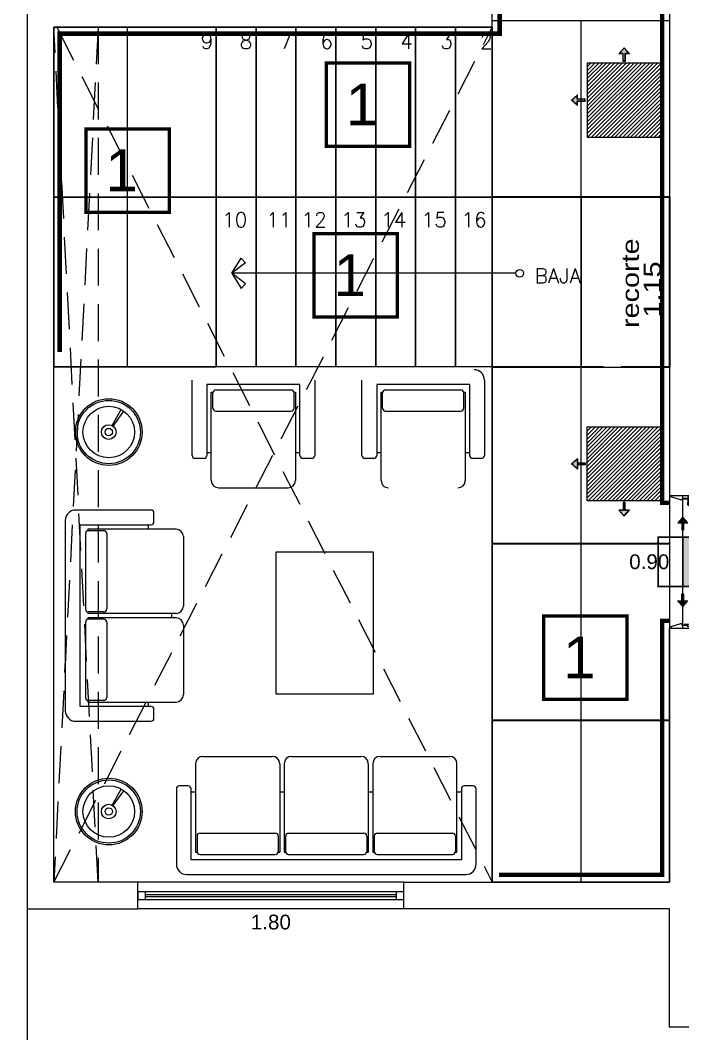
# Model space of a CAD drawing. Header units: metres. Extents: x 116 to 542, y -164 to 56.
# Drawn here: x 499.55 to 504.03, y -93.56 to -86.69 of the extents above; entities that cross this region are included whole.
import ezdxf

# ---------------------------------------------------------------- set-up
doc = ezdxf.new("R2010")
doc.units = ezdxf.units.M
doc.set_wipeout_variables(frame=1)
doc.header["$PDMODE"] = 35
for name, pattern in [('AR-169$0$ACAD_ISO07W100', [3, 0, -3]), ('AR-169$0$DASHED2', [0.375, 0.25, -0.125]), ('AR-169$0$HIDDEN', [0.375, 0.25, -0.125]), ('DASHED2', [0.375, 0.25, -0.125])]:
    doc.linetypes.add(name, pattern=pattern)
for name, color, linetype in [('A-ACABADOS PISOS', 1, 'Continuous'), ('A-CAMBIO DE ACABADO', 1, 'Continuous'), ('A-DESPIECE', 5, 'Continuous'), ('A-PISO', 30, 'Continuous'), ('A-PROY CERRAMIENTOS', 4, 'DASHED2'), ('A-TEXTOS', 7, 'Continuous'), ('A-TEXTOS 1', 8, 'Continuous'), ('A-ZOCLO', 30, 'Continuous'), ('AR-169$0$A-DIM-VANOS', 8, 'Continuous'), ('AR-169$0$A-ESCALON', 8, 'Continuous'), ('AR-169$0$A-EXTERIOR', 8, 'Continuous'), ('AR-169$0$A-MUROS', 8, 'Continuous'), ('AR-169$0$A-MUROS BAJOS', 8, 'Continuous'), ('AR-169$0$A-PROY CERRAMIENTOS', 8, 'AR-169$0$DASHED2'), ('AR-169$0$A-PROY LINTERNILLAS', 8, 'AR-169$0$HIDDEN'), ('AR-169$0$A-PUERTAS', 8, 'Continuous'), ('AR-169$0$A-TEXTOS 1', 8, 'Continuous'), ('AR-169$0$A-VENTANAS', 8, 'Continuous')]:
    doc.layers.add(name, color=color, linetype=linetype)
doc.layers.add('AR-169$0$A-MUEBLES', color=8, linetype='Continuous', lineweight=0)
doc.styles.add('AR-169$0$Anot_Arial', font='arial.ttf')
doc.styles.add('AR-169$0$oK', font='romans.shx', dxfattribs={"height": 0.18})
doc.styles.add('AR-169$0$Standard', font='arial.ttf')
doc.styles.add('oK', font='romans.shx', dxfattribs={"height": 0.12})
doc.styles.get("Standard").update_dxf_attribs({"font": 'arial.ttf'})
doc.dimstyles.new('AR-169$0$VANOS', dxfattribs={"dimtxt": 0.1, "dimasz": 0.05, "dimexe": 0, "dimexo": 0, "dimgap": 0.03, "dimtad": 0, "dimtih": 1, "dimtoh": 1, "dimzin": 0, "dimdsep": 46, "dimtxsty": 'AR-169$0$Standard', "dimblk": 'AR-169$0$_Dot', "dimcen": 0.09, "dimse1": 1, "dimse2": 1, "dimsd1": 1, "dimsd2": 1, "dimclrd": 256, "dimclre": 256, "dimclrt": 256, "dimazin": 0, "dimtfac": 1, "dimtix": 1, "dimtofl": 0, "dimtmove": 2, "dimatfit": 3, "dimldrblk": 'AR-169$0$COTA', "dimfxl": 0, "dimtolj": 1, "dimtzin": 0, "dimlwd": 18, "dimarcsym": 0})
pattern_1 = [(45, (488.824794, -82.390725), (-0.013264287, 0.013264287), [])]

# ---------------------------------------------------------------- blocks, each defined once
blk = doc.blocks.new('*U94')
at = {"color": 0}
for points in [[(0, -0.02), (1.3837, -0.02), (1.3837, 0.02), (0, 0.02)], [(0, -0.02), (0.04, -0.02), (0.04, 0.02), (0, 0.02)], [(1.3837, 0.02), (1.3437, 0.02), (1.3437, -0.02), (1.3837, -0.02)]]:
    blk.add_lwpolyline(points, close=True, dxfattribs=at)
at = {"color": 8}
for points in [[(0.04, 0.005), (1.3437, 0.005)], [(0.04, -0.005), (1.3437, -0.005)]]:
    blk.add_lwpolyline(points, dxfattribs=at)
at = {"style": 'AR-169$0$Anot_Arial', "flags": 1}
for tag, p in [('ESPACIO', (0.1591, 0.4028)), ('TIPO', (0.1591, 0.3233)), ('NUMERO', (0.1591, 0.2487)), ('MATERIAL', (0.1591, 0.1668))]:
    blk.add_attdef(tag, p, '', height=0.0625, dxfattribs=at)
blk = doc.blocks.new('*U91')
at = {"color": 0}
for p, q in [((0.0659, -0.0688), (0.026, -0.0715)), ((0.0619, -0.0971), (0.034, -0.0991)), ((0.1235, -0.8917), (0.0836, -0.8945)), ((0.1156, -0.8642), (0.0876, -0.8662))]:
    blk.add_line(p, q, dxfattribs=at)
at = {"color": 8, "linetype": 'ByBlock'}
for p, q in [((0.0685, -0.6786), (0.0697, -0.6963)), ((0.0717, -0.6803), (0.0727, -0.6942))]:
    blk.add_line(p, q, dxfattribs=at)
at = {"color": 0}
for points in [[(0, -0.0757), (0.01, -0.0757), (0.01, -0.0566), (0.02, -0.0566), (0.02, -0.0166), (0.03, -0.0166), (0.03, -0.0166), (0.03, -0.0066), (0.01, 0.0584), (0, 0.0584), (0, -0.0757)], [(0.9, -0.0757), (0.89, -0.0757), (0.89, -0.0566), (0.88, -0.0566), (0.88, -0.0166), (0.87, -0.0166), (0.87, -0.0166), (0.87, -0.0066), (0.89, 0.0584), (0.9, 0.0584), (0.9, -0.0757)], [(0.025, -0.0516), (0.025, -0.0166)], [(0.03, -0.0562), (0.0649, -0.0538)], [(0.0653, -0.0588), (0.0649, -0.0538)], [(0.032, -0.0711), (0.0619, -0.0971)], [(0.032, -0.0711), (0.0896, -0.8941)], [(0.034, -0.0991), (0.06, -0.0692)], [(0.1175, -0.8922), (0.06, -0.0692)], [(0.0876, -0.8662), (0.1175, -0.8922)], [(0.0896, -0.8941), (0.1156, -0.8642)]]:
    blk.add_lwpolyline(points, dxfattribs=at)
blk.add_lwpolyline([(0.0253, -0.0616), (0.0253, -0.0616), (0.0653, -0.0588), (0.1242, -0.9017), (0.0843, -0.9045)], close=True, dxfattribs=at)
blk.add_lwpolyline([(0.0651, -0.6752), (0.0669, -0.7001, -1)], format="xyb", close=True, dxfattribs=at)
at = {"color": 0, "linetype": 'ByBlock'}
blk.add_lwpolyline([(0.0651, -0.6752), (0.0669, -0.7001, -1)], format="xyb", close=True, dxfattribs=at)
at = {"color": 8, "linetype": 'ByBlock'}
blk.add_lwpolyline([(0.0669, -0.7001), (0.0667, -0.697, 1), (0.0653, -0.6783), (0.0651, -0.6752, -1)], format="xyb", close=True, dxfattribs=at)
at = {"color": 8}
for points in [[(0.0146, -0.8392), (0.0099, -0.7719), (0.04, -0.7372), (0.041, -0.7513), (0.0201, -0.7753), (0.0245, -0.8385)], [(0.1842, -0.8274), (0.1794, -0.76), (0.1448, -0.7299), (0.1457, -0.744), (0.1698, -0.7648), (0.1742, -0.8281)], [(0.0825, -0.8796), (0.0726, -0.8803), (0.0677, -0.8104), (0.0777, -0.8097)], [(0.1225, -0.8768), (0.1324, -0.8761), (0.1275, -0.8063), (0.1176, -0.8069)], [(0.0708, -0.8553), (0.016, -0.8592), (0.0146, -0.8392), (0.0694, -0.8354)], [(0.1307, -0.8511), (0.1855, -0.8473), (0.1842, -0.8274), (0.1293, -0.8312)]]:
    blk.add_lwpolyline(points, close=True, dxfattribs=at)
for points in [[(0.0146, -0.8392), (0.016, -0.8592, -1)], [(0.1842, -0.8274), (0.1855, -0.8473, 1)]]:
    blk.add_lwpolyline(points, format="xyb", close=True, dxfattribs=at)
at = {"color": 0}
blk.add_circle((0.025, -0.0566), 0.005, dxfattribs=at)
at = {"color": 0, "linetype": 'AR-169$0$ACAD_ISO07W100', "ltscale": 0.005}
blk.add_arc((0.025, -0.0566), 0.85, 274, 2.41317, dxfattribs=at)
at = {"style": 'AR-169$0$Anot_Arial', "flags": 1}
for tag, p in [('ESPACIO', (0.109, 0.5853)), ('TOPE', (0.109, 0.5124)), ('TIPO', (0.109, 0.4329)), ('NUMERO', (0.109, 0.3583)), ('MATERIAL', (0.109, 0.2753))]:
    blk.add_attdef(tag, p, '', height=0.0625, dxfattribs=at)
blk = doc.blocks.new('AR-169$0$FLCH')
for points in [[(0, 1.95), (-0.1022, 1.8866), (-0.0718, 1.8576), (0, 1.95)], [(0, 1.95), (0.1022, 1.8866), (0.0718, 1.8576), (0, 1.95)], [(0, 0.0256), (0, 1.95)]]:
    blk.add_lwpolyline(points)
blk.add_circle((0, 0), 0.0256)
blk = doc.blocks.new('*D542')
at = {"layer": 'Defpoints', "color": 0, "transparency": 16777216}
for p in [(503.9442, -89.9104), (503.807, -90.8104), (503.9442, -90.8104)]:
    blk.add_point(p, dxfattribs=at)
at = {"layer": 'AR-169$0$A-DIM-VANOS', "transparency": 16777216, "insert": (503.807, -90.3604), "char_height": 0.1, "attachment_point": 5, "style": 'AR-169$0$Standard'}
blk.add_mtext('\\A1;0.90', dxfattribs=at)
blk = doc.blocks.new('AR-169$0$_Dot')
at = {"color": 0, "linetype": 'ByBlock', "lineweight": -2}
blk.add_line((-0.5, 0), (-1, 0), dxfattribs=at)
at = {"color": 0, "linetype": 'ByBlock', "const_width": 0.5}
blk.add_lwpolyline([(-0.25, 0, 1), (0.25, 0, 1)], format="xyb", close=True, dxfattribs=at)
blk = doc.blocks.new('AR-169$0$COTA')
blk.add_line((-2.93, 0), (0, 0))
blk.add_lwpolyline([(-1.41, 0), (-1.41, -0.35), (0, -0.35), (0, 0)], close=True)
blk.add_solid([(-1.41, 0), (-1.41, -0.35), (0, 0), (0, -0.35)])
blk = doc.blocks.new('*D547')
at = {"layer": 'Defpoints', "color": 0, "transparency": 16777216}
for p in [(500.3442, -92.7104), (502.1442, -92.7104), (500.3442, -92.8002)]:
    blk.add_point(p, dxfattribs=at)
at = {"layer": 'AR-169$0$A-DIM-VANOS', "transparency": 16777216, "insert": (501.2442, -92.8002), "char_height": 0.1, "attachment_point": 5, "style": 'AR-169$0$Standard'}
blk.add_mtext('\\A1;1.80', dxfattribs=at)
blk = doc.blocks.new('A$C7F1E1069')
h = blk.add_hatch(color=1)
h.dxf.hatch_style = 1
h.paths.add_polyline_path([(-0.225, 0), (-0.225, 0.225), (0.225, 0.225), (0.225, 0)])
at = {"color": 1, "const_width": 0.015}
for points in [[(-0.225, 0), (-0.225, 0.225), (0.225, 0.225), (0.225, 0)], [(0.225, -0.225), (0.225, 0), (-0.225, 0), (-0.225, -0.225)]]:
    blk.add_lwpolyline(points, close=True, dxfattribs=at)
blk = doc.blocks.new('r')
h = blk.add_hatch(color=5)
h.dxf.hatch_style = 1
h.paths.add_polyline_path([(1655.762, 468.449), (1655.668, 468.348), (1655.746, 468.348), (1655.746, 468.2), (1655.778, 468.2), (1655.778, 468.348), (1655.856, 468.348)])
at = {"color": 5}
for points in [[(1655.762, 468.456), (1655.658, 468.343), (1655.742, 468.343), (1655.742, 468.196), (1655.782, 468.196), (1655.782, 468.343), (1655.866, 468.343)], [(1655.762, 468.449), (1655.668, 468.348), (1655.746, 468.348), (1655.746, 468.2), (1655.778, 468.2), (1655.778, 468.348), (1655.856, 468.348)]]:
    blk.add_lwpolyline(points, close=True, dxfattribs=at)
blk = doc.blocks.new('CAMBIO DE PISO')
at = {"layer": 'A-CAMBIO DE ACABADO', "xscale": 0.7388581055550709, "yscale": 0.7388581055550709, "zscale": 0.7388581055550709}
blk.add_blockref('A$C7F1E1069', (183.6012, 19.2264), dxfattribs=at)
at = {"layer": 'A-DESPIECE', "xscale": -0.3310084312886717, "yscale": 0.3310084312886717, "zscale": 0.3310084312886717}
blk.add_blockref('r', (731.6723, -135.5343), dxfattribs=at)
at = {"layer": 'A-DESPIECE', "yscale": 0.3310084312886717, "zscale": 0.3310084312886717}
for p, xscale, rotation in [((338.3619, -528.8457), 0.3310084312886717, 90), ((28.8405, -528.8447), -0.3310084312886717, 270)]:
    blk.add_blockref('r', p, dxfattribs=dict(at, xscale=xscale, rotation=rotation))

msp = doc.modelspace()

# ---------------------------------------------------------------- hatches: boundary and pattern name
at = {"layer": 'A-DESPIECE'}
h = msp.add_hatch(dxfattribs=at)
h.set_pattern_fill('ANSI31', color=256, scale=0.150068)
h.set_pattern_definition(pattern_1)
h.paths.add_polyline_path([(503.3866, -86.9838), (503.3866, -87.4841), (503.8868, -87.4841), (503.8868, -86.9838)])
h = msp.add_hatch(dxfattribs=at)
h.set_pattern_fill('ANSI31', color=256, scale=0.150068)
h.set_pattern_definition(pattern_1)
h.paths.add_polyline_path([(503.8868, -89.947), (503.8868, -89.4468), (503.3866, -89.4468), (503.3866, -89.947)])

# ---------------------------------------------------------------- linework, layer by layer
at = {"layer": 'A-ACABADOS PISOS', "const_width": 0.0226}
for points in [[(502.1838, -87.5478), (501.619, -87.5478), (501.619, -86.983), (502.1838, -86.983)], [(500.5566, -87.9935), (499.9918, -87.9935), (499.9918, -87.4287), (500.5566, -87.4287)], [(502.1016, -88.7036), (501.5368, -88.7036), (501.5368, -88.1388), (502.1016, -88.1388)], [(503.6566, -91.2918), (503.0918, -91.2918), (503.0918, -90.7271), (503.6566, -90.7271)]]:
    msp.add_lwpolyline(points, close=True, dxfattribs=at)
at = {"layer": 'A-DESPIECE'}
for points in [[(503.8868, -86.9838), (503.3866, -86.9838), (503.3866, -87.4841), (503.8868, -87.4841)], [(503.8868, -89.947), (503.3866, -89.947), (503.3866, -89.4468), (503.8868, -89.4468)]]:
    msp.add_lwpolyline(points, close=True, dxfattribs=at)
at = {"layer": 'A-PISO'}
for p, q in [((502.7442, -86.7404), (502.7442, -92.5304)), ((504.0332, -89.9104), (504.0332, -90.8104)), ((502.7742, -92.5304), (503.9442, -92.5304))]:
    msp.add_line(p, q, dxfattribs=at)
for points in [[(502.7442, -86.6944), (503.3442, -86.6944), (503.3442, -87.8884), (502.7442, -87.8884)], [(503.3462, -86.6944), (503.9442, -86.6944), (503.9442, -87.8884), (503.3462, -87.8884)], [(499.7742, -86.7404), (500.2722, -86.7404), (500.2722, -87.8904), (499.7742, -87.8904)], [(500.2742, -86.7404), (500.8742, -86.7404), (500.8742, -87.8904), (500.2742, -87.8904)], [(500.8742, -86.7404), (501.1442, -86.7404), (501.1442, -87.8904), (500.8742, -87.8904)], [(501.1442, -86.7404), (501.4142, -86.7404), (501.4142, -87.8904), (501.1442, -87.8904)], [(501.4142, -86.7404), (501.6842, -86.7404), (501.6842, -87.8904), (501.4142, -87.8904)], [(501.6842, -86.7404), (501.9542, -86.7404), (501.9542, -87.8904), (501.6842, -87.8904)], [(501.9542, -86.7404), (502.2242, -86.7404), (502.2242, -87.8904), (501.9542, -87.8904)], [(502.2242, -86.7404), (502.4942, -86.7404), (502.4942, -87.8904), (502.2242, -87.8904)], [(502.4942, -86.7404), (502.7442, -86.7404), (502.7442, -87.8904), (502.4942, -87.8904)], [(499.7742, -87.8904), (500.2722, -87.8904), (500.2722, -89.0404), (499.7742, -89.0404)], [(502.7442, -87.8904), (503.3442, -87.8904), (503.3442, -89.0404), (502.7442, -89.0404)], [(502.7442, -89.0424), (503.3442, -89.0424), (503.3442, -90.2364), (502.7442, -90.2364)], [(503.3462, -89.0424), (503.9442, -89.0424), (503.9442, -90.2364), (503.3462, -90.2364)], [(502.7442, -90.2384), (503.3442, -90.2384), (503.3442, -91.4324), (502.7442, -91.4324)], [(503.3462, -90.2384), (503.9442, -90.2384), (503.9442, -91.4324), (503.3462, -91.4324)], [(502.7442, -91.4344), (503.3442, -91.4344), (503.3442, -92.5304), (502.7442, -92.5304)], [(503.3462, -91.4344), (503.9442, -91.4344), (503.9442, -92.5304), (503.3462, -92.5304)]]:
    msp.add_lwpolyline(points, close=True, dxfattribs=at)
at = {"layer": 'A-PISO', "color": 1, "ltscale": 100, "const_width": 0.01}
for points in [[(502.7442, -89.0404), (502.7442, -87.8904)], [(503.3462, -89.0404), (503.3462, -87.8904)], [(503.9442, -89.0404), (503.9442, -87.8904)]]:
    msp.add_lwpolyline(points, dxfattribs=at)
at = {"layer": 'A-PISO'}
msp.add_lwpolyline([(503.4962, -89.0404), (503.3462, -89.0404), (503.3462, -87.8904), (503.9462, -87.8904), (503.9462, -89.0404), (503.6162, -89.0404)], dxfattribs=at)
at = {"layer": 'A-PROY CERRAMIENTOS'}
msp.add_lwpolyline([(502.7442, -86.7404), (499.7742, -86.7404)], dxfattribs=at)
at = {"layer": 'A-ZOCLO', "const_width": 0.03}
for points in [[(504.4059, -85.8104), (504.2926, -85.8104), (504.2926, -86.5104), (503.8942, -86.5104), (503.8942, -89.9604), (503.9442, -89.9604)], [(502.7942, -86.7416), (502.7942, -86.7416), (502.7942, -86.7416), (502.7942, -85.9104), (502.6642, -85.9104)], [(502.7942, -86.7416), (502.7942, -86.7844), (499.814, -86.7844), (499.814, -88.9404)], [(503.9442, -90.7604), (503.8942, -90.7604), (503.8942, -92.4804), (502.7887, -92.4804)]]:
    msp.add_lwpolyline(points, dxfattribs=at)
at = {"layer": 'AR-169$0$A-ESCALON'}
msp.add_line((502.7442, -86.7404), (499.7742, -86.7404), dxfattribs=at)
for points in [[(499.7742, -88.9404), (499.7742, -86.7404)], [(502.7442, -86.7404), (502.4942, -86.7404), (502.4942, -87.8904), (502.7442, -87.8904)]]:
    msp.add_lwpolyline(points, dxfattribs=at)
for points in [[(501.1442, -86.7404), (500.8742, -86.7404), (500.8742, -87.8904), (501.1442, -87.8904)], [(501.4142, -86.7404), (501.1442, -86.7404), (501.1442, -87.8904), (501.4142, -87.8904)], [(501.6842, -86.7404), (501.4142, -86.7404), (501.4142, -87.8904), (501.6842, -87.8904)], [(501.9542, -86.7404), (501.6842, -86.7404), (501.6842, -87.8904), (501.9542, -87.8904)], [(502.2242, -86.7404), (501.9542, -86.7404), (501.9542, -87.8904), (502.2242, -87.8904)], [(502.4942, -86.7404), (502.2242, -86.7404), (502.2242, -87.8904), (502.4942, -87.8904)]]:
    msp.add_lwpolyline(points, close=True, dxfattribs=at)
at = {"layer": 'AR-169$0$A-MUEBLES', "color": 8}
for p, q in [((500.1706, -89.438), (500.2311, -89.329)), ((500.1757, -89.4412), (500.2488, -89.3403)), ((501.9394, -90.2946), (501.2783, -90.2946)), ((501.2783, -90.2946), (501.2783, -91.2537)), ((501.9394, -91.2537), (501.9394, -90.2946)), ((501.2783, -91.2537), (501.9394, -91.2537)), ((500.1706, -92.0075), (500.2311, -91.8986)), ((500.1757, -92.0108), (500.2488, -91.9098))]:
    msp.add_line(p, q, dxfattribs=at)
for centre, radius in [((500.1465, -89.4816), 0.2259), ((500.1465, -89.4816), 0.2141), ((500.1465, -89.4816), 0.1745), ((500.1465, -89.4816), 0.0498), ((500.1465, -89.4816), 0.0249), ((500.1465, -92.0511), 0.2259), ((500.1465, -92.0511), 0.2141), ((500.1465, -92.0511), 0.1745), ((500.1465, -92.0511), 0.0498), ((500.1465, -92.0511), 0.0249)]:
    msp.add_circle(centre, radius, dxfattribs=at)
at = {"layer": 'AR-169$0$A-MUROS'}
msp.add_lwpolyline([(504.5242, -86.5604), (504.5242, -85.8604), (504.3442, -85.8604), (504.3442, -86.5604), (503.9442, -86.5604), (503.9442, -89.9104), (505.1242, -89.9104), (505.1242, -89.7304), (504.1242, -89.7304), (504.1242, -86.7404), (507.9942, -86.7404), (507.9942, -86.5604), (504.5242, -86.5604)], dxfattribs=at)
at = {"layer": 'AR-169$0$A-MUROS BAJOS'}
for points in [[(502.1442, -92.5304), (500.3442, -92.5304)], [(502.1442, -92.7104), (500.3442, -92.7104)]]:
    msp.add_lwpolyline(points, dxfattribs=at)

# ---------------------------------------------------------------- block references
at = {"layer": 'A-ACABADOS PISOS', "xscale": -1, "rotation": 270}
msp.add_blockref('CAMBIO DE PISO', (484.8078, -273.9616), dxfattribs=at)
at = {"layer": 'A-DESPIECE', "xscale": -0.3501593073130025, "yscale": 0.3501593073130025, "zscale": 0.3501593073130025}
msp.add_blockref('r', (1083.4171, -250.9148), dxfattribs=at)
at = {"layer": 'A-DESPIECE', "yscale": 0.3501593073130025, "zscale": 0.3501593073130025}
for p, xscale, rotation in [((667.3157, -667.0143), 0.3501593073130025, 90.00000000000001), ((667.3157, 490.0835), -0.3501593073130025, 90), ((1083.4171, 73.984), 0.3501593073130025, 180)]:
    msp.add_blockref('r', p, dxfattribs=dict(at, xscale=xscale, rotation=rotation))
at = {"layer": 'AR-169$0$A-PUERTAS', "ltscale": 0.18, "xscale": -1, "rotation": 90}
msp.add_blockref('*U91', (504.0124, -89.9104), dxfattribs=at)
at = {"layer": 'AR-169$0$A-TEXTOS 1', "rotation": 90.00000000000001}
msp.add_blockref('AR-169$0$FLCH', (502.9298, -88.4069), dxfattribs=at)
at = {"layer": 'AR-169$0$A-VENTANAS', "ltscale": 0.18, "xscale": 1.300600813040662, "yscale": 1.300600813040662, "zscale": 1.300600813040662}
msp.add_blockref('*U94', (500.3442, -92.6204), dxfattribs=at)

# ---------------------------------------------------------------- texts
at = {"layer": 'A-ACABADOS PISOS', "char_height": 0.2824, "attachment_point": 3}
for insert in [(501.9708, -87.1225), (500.3435, -87.5682), (501.8885, -88.2782), (503.4436, -90.8665)]:
    msp.add_mtext_dynamic_manual_height_columns('1', width=0.258238, gutter_width=0.8066, heights=[0], dxfattribs=dict(at, insert=insert))
at = {"layer": 'A-TEXTOS', "color": 1, "width": 1.2}
for s, p in [('recorte', (503.737, -88.7771)), ('1.15', (503.8862, -88.7058))]:
    msp.add_text(s, height=0.11631, rotation=90, dxfattribs=at).set_placement(p)
at = {"layer": 'A-TEXTOS 1', "style": 'oK'}
for s, p in [('9', (500.7681, -86.8861)), ('8', (501.0333, -86.8861)), ('7', (501.3033, -86.8861)), ('6', (501.5791, -86.8861)), ('5', (501.8501, -86.8861)), ('4', (502.1202, -86.8861)), ('3', (502.3912, -86.8861)), ('2', (502.6603, -86.8861)), ('10', (500.914, -88.0939)), ('11', (501.2131, -88.0939)), ('12', (501.4518, -88.0939)), ('13', (501.7204, -88.0939)), ('14', (501.9906, -88.0939)), ('15', (502.2647, -88.0939)), ('16', (502.5347, -88.0939))]:
    msp.add_text(s, height=0.1, dxfattribs=at).set_placement(p)
at = {"layer": 'AR-169$0$A-TEXTOS 1', "insert": (503.3433, -88.3739), "char_height": 0.1, "attachment_point": 3, "style": 'AR-169$0$oK'}
msp.add_mtext_dynamic_manual_height_columns('BAJA', width=0.295653, gutter_width=12.5, heights=[0], dxfattribs=at)

# ---------------------------------------------------------------- dimensions: what is measured, and where the dimension line sits
at = {"layer": 'AR-169$0$A-DIM-VANOS'}
for base, p1, p2, angle, picture, middle in [((503.807, -90.8104), (503.9442, -89.9104), (503.9442, -90.8104), 90, '*D542', (503.807, -90.3604)), ((500.3442, -92.8002), (502.1442, -92.7104), (500.3442, -92.7104), 180, '*D547', (501.2442, -92.8002))]:
    dim = msp.add_linear_dim(base=base, p1=p1, p2=p2, angle=angle, dimstyle='AR-169$0$VANOS', dxfattribs=at)
    dim.commit()
    dim.dimension.update_dxf_attribs({"geometry": picture, "text_midpoint": middle})

# ---------------------------------------------------------------- wipeouts: each hides what was drawn before it
at = {"color": 8}
for points in [[(501.4566, -89.6593), (501.5211, -89.6598), (501.5281, -89.6585), (501.5339, -89.6551), (501.5379, -89.6506), (501.5404, -89.6447), (501.5411, -89.6383), (501.5411, -89.1298), (501.5401, -89.118), (501.5349, -89.101), (501.5262, -89.0867), (501.5155, -89.0757), (501.4969, -89.0647), (501.475, -89.0599), (501.4364, -89.0598), (500.7782, -89.0599), (500.7638, -89.062), (500.7458, -89.0693), (500.7303, -89.0816), (500.7198, -89.096), (500.7125, -89.1156), (500.7111, -89.1346), (500.7113, -89.6427), (500.7143, -89.6507), (500.7199, -89.6564), (500.7251, -89.6589), (500.7311, -89.6598), (500.7911, -89.6598), (500.7953, -89.6593), (500.8002, -89.6576), (500.8036, -89.6554), (500.8065, -89.6525), (500.8089, -89.6488), (500.8105, -89.6445), (500.8111, -89.6398), (500.8111, -89.6198), (500.8411, -89.6198), (500.8412, -89.8132), (500.8451, -89.8294), (500.8526, -89.8418), (500.8615, -89.8501), (500.8783, -89.8581), (500.8911, -89.8598), (501.3611, -89.8598), (501.374, -89.8581), (501.3862, -89.853), (501.3952, -89.8464), (501.402, -89.8386), (501.4089, -89.8243), (501.4111, -89.8098), (501.4111, -89.6198), (501.4411, -89.6198), (501.4411, -89.6398), (501.4425, -89.6473), (501.447, -89.6541), (501.4505, -89.6568)], [(502.6065, -89.6593), (502.671, -89.6598), (502.678, -89.6585), (502.6838, -89.6551), (502.6878, -89.6506), (502.6903, -89.6447), (502.691, -89.6383), (502.691, -89.1298), (502.69, -89.118), (502.6848, -89.101), (502.6761, -89.0867), (502.6654, -89.0757), (502.6468, -89.0647), (502.6249, -89.0599), (502.5863, -89.0598), (501.9281, -89.0599), (501.9137, -89.062), (501.8957, -89.0693), (501.8802, -89.0816), (501.8696, -89.096), (501.8624, -89.1156), (501.861, -89.1346), (501.8612, -89.6427), (501.8642, -89.6507), (501.8698, -89.6564), (501.8749, -89.6589), (501.881, -89.6598), (501.941, -89.6598), (501.9452, -89.6593), (501.9501, -89.6576), (501.9535, -89.6554), (501.9564, -89.6525), (501.9588, -89.6488), (501.9604, -89.6445), (501.961, -89.6398), (501.961, -89.6198), (501.991, -89.6198), (501.9911, -89.8132), (501.9949, -89.8294), (502.0025, -89.8418), (502.0114, -89.8501), (502.0282, -89.8581), (502.041, -89.8598), (502.511, -89.8598), (502.5238, -89.8581), (502.5361, -89.853), (502.5451, -89.8464), (502.5518, -89.8386), (502.5588, -89.8243), (502.561, -89.8098), (502.561, -89.6198), (502.591, -89.6198), (502.591, -89.6398), (502.5924, -89.6473), (502.5969, -89.6541), (502.6004, -89.6568)], [(500.4523, -91.4195), (500.4523, -91.3595), (500.4517, -91.3547), (500.4485, -91.3478), (500.4436, -91.343), (500.4358, -91.3398), (500.4123, -91.3395), (500.4123, -91.3095), (500.6023, -91.3095), (500.6134, -91.3082), (500.6253, -91.3038), (500.6376, -91.2948), (500.6469, -91.282), (500.6516, -91.2675), (500.6523, -91.2595), (500.6521, -90.7858), (500.6488, -90.7711), (500.6399, -90.7565), (500.6267, -90.7458), (500.6154, -90.7412), (500.6056, -90.7396), (500.5723, -90.7396), (500.5723, -90.7095), (500.6023, -90.7095), (500.6151, -90.7078), (500.6258, -90.7036), (500.6376, -90.6948), (500.645, -90.6855), (500.6495, -90.6757), (500.6521, -90.6642), (500.6523, -90.1895), (500.6504, -90.176), (500.6464, -90.1658), (500.6388, -90.1553), (500.6297, -90.1477), (500.6172, -90.1417), (500.6023, -90.1395), (500.4123, -90.1395), (500.4123, -90.1095), (500.4262, -90.1095), (500.4349, -90.1093), (500.4417, -90.1071), (500.4472, -90.1028), (500.451, -90.0965), (500.4523, -90.0895), (500.4522, -90.0277), (500.4504, -90.021), (500.4464, -90.0153), (500.4386, -90.0105), (500.4323, -90.0095), (499.9223, -90.0095), (499.9027, -90.0122), (499.8826, -90.0218), (499.8728, -90.03), (499.8634, -90.0416), (499.8561, -90.0565), (499.8523, -90.0795), (499.8523, -91.3695), (499.8543, -91.3862), (499.8605, -91.4024), (499.8728, -91.4189), (499.8912, -91.4322), (499.9091, -91.4382), (499.9223, -91.4395), (500.4323, -91.4395), (500.4441, -91.4356), (500.4464, -91.4336), (500.4504, -91.4279), (500.4519, -91.4233)], [(502.617, -91.8775), (502.5468, -91.8788), (502.5402, -91.8832), (502.5349, -91.8926), (502.5344, -91.9173), (502.5044, -91.9173), (502.5044, -91.7273), (502.5018, -91.7114), (502.4948, -91.6979), (502.4785, -91.6835), (502.4624, -91.678), (502.4525, -91.6773), (501.9775, -91.6778), (501.9589, -91.6843), (501.9429, -91.6994), (501.9358, -91.7153), (501.9344, -91.7362), (501.9344, -91.9173), (501.9044, -91.9173), (501.9044, -91.7273), (501.9015, -91.7107), (501.8951, -91.6982), (501.8846, -91.6875), (501.8653, -91.6785), (501.8544, -91.6773), (501.3773, -91.6778), (501.3548, -91.687), (501.3409, -91.7026), (501.3345, -91.7242), (501.3344, -91.9173), (501.3044, -91.9173), (501.3044, -91.7273), (501.3018, -91.7114), (501.2897, -91.692), (501.2703, -91.6799), (501.2499, -91.6773), (500.7777, -91.6778), (500.7561, -91.6861), (500.7414, -91.7017), (500.7344, -91.7273), (500.7344, -91.9173), (500.7082, -91.9173), (500.7044, -91.9173), (500.7052, -91.8972), (500.7036, -91.8916), (500.7008, -91.8859), (500.6971, -91.8819), (500.6918, -91.8788), (500.6844, -91.8773), (500.6216, -91.8775), (500.6132, -91.8808), (500.6087, -91.8849), (500.6059, -91.8898), (500.6044, -91.8973), (500.6044, -92.4073), (500.6077, -92.4285), (500.6205, -92.452), (500.6416, -92.4691), (500.6692, -92.4771), (502.5558, -92.4773), (502.5827, -92.4749), (502.6083, -92.4618), (502.6258, -92.4409), (502.6344, -92.4073), (502.6344, -92.0912), (502.6344, -91.8973), (502.6321, -91.8881), (502.6266, -91.8815), (502.622, -91.8788)]]:
    msp.add_wipeout(points, dxfattribs=at).dxf.layer = 'AR-169$0$A-MUEBLES'

# ---------------------------------------------------------------- next in the draw order: linework, layer by layer
msp.add_circle((496.5529, -118.4388), 45.3176)
at = {"layer": 'A-PISO'}
for points in [[(500.2742, -87.8904), (500.8742, -87.8904), (500.8742, -89.0404), (500.2742, -89.0404)], [(500.8742, -87.8904), (501.1442, -87.8904), (501.1442, -89.0404), (500.8742, -89.0404)], [(501.1442, -87.8904), (501.4142, -87.8904), (501.4142, -89.0404), (501.1442, -89.0404)], [(501.4142, -87.8904), (501.6842, -87.8904), (501.6842, -89.0404), (501.4142, -89.0404)], [(501.6842, -87.8904), (501.9542, -87.8904), (501.9542, -89.0404), (501.6842, -89.0404)], [(501.9542, -87.8904), (502.2242, -87.8904), (502.2242, -89.0404), (501.9542, -89.0404)], [(502.2242, -87.8904), (502.4942, -87.8904), (502.4942, -89.0404), (502.2242, -89.0404)], [(502.4942, -87.8904), (502.7442, -87.8904), (502.7442, -89.0404), (502.4942, -89.0404)]]:
    msp.add_lwpolyline(points, close=True, dxfattribs=at)
at = {"layer": 'A-PROY CERRAMIENTOS', "color": 8}
for points in [[(499.7742, -92.5304), (502.7442, -86.7404)], [(499.7942, -86.7404), (502.7442, -92.5304)]]:
    msp.add_lwpolyline(points, dxfattribs=at)
at = {"layer": 'AR-169$0$A-ESCALON'}
for points in [[(500.8742, -86.7404), (499.7742, -86.7404), (499.7742, -89.0404), (500.8742, -89.0404)], [(501.1442, -89.0404), (500.8742, -89.0404), (500.8742, -87.8904), (501.1442, -87.8904)], [(501.4142, -89.0404), (501.1442, -89.0404), (501.1442, -87.8904), (501.4142, -87.8904)], [(501.6842, -89.0404), (501.4142, -89.0404), (501.4142, -87.8904), (501.6842, -87.8904)], [(501.9542, -89.0404), (501.6842, -89.0404), (501.6842, -87.8904), (501.9542, -87.8904)], [(502.2242, -89.0404), (501.9542, -89.0404), (501.9542, -87.8904), (502.2242, -87.8904)], [(502.4942, -89.0404), (502.2242, -89.0404), (502.2242, -87.8904), (502.4942, -87.8904)], [(502.7442, -89.0404), (502.4942, -89.0404), (502.4942, -87.8904), (502.7442, -87.8904)]]:
    msp.add_lwpolyline(points, close=True, dxfattribs=at)
at = {"layer": 'AR-169$0$A-EXTERIOR', "color": 8, "linetype": 'Continuous'}
msp.add_lwpolyline([(499.5942, -92.7104), (499.5942, -98.7104), (509.0942, -98.7104), (509.0942, -79.8604)], dxfattribs=at)
at = {"layer": 'AR-169$0$A-MUEBLES', "color": 8}
for p, q in [((500.7111, -89.6398), (500.7111, -89.1298)), ((501.5411, -89.1298), (501.5411, -89.6398)), ((501.861, -89.6398), (501.861, -89.1298)), ((502.691, -89.1298), (502.691, -89.6398)), ((501.4411, -89.1598), (500.8111, -89.1598)), ((500.8111, -89.1598), (500.8111, -89.6398)), ((500.8711, -89.1961), (501.3811, -89.1961)), ((501.4411, -89.6398), (501.4411, -89.1598)), ((502.591, -89.1598), (501.961, -89.1598)), ((501.961, -89.1598), (501.961, -89.6398)), ((502.021, -89.1961), (502.531, -89.1961)), ((502.591, -89.6398), (502.591, -89.1598)), ((500.8411, -89.8098), (500.8411, -89.2119)), ((500.8411, -89.2119), (500.8515, -89.2119)), ((500.8511, -89.3198), (500.8511, -89.2161)), ((501.4006, -89.2119), (501.4111, -89.2119)), ((501.4011, -89.3198), (501.4011, -89.2161)), ((501.4111, -89.2119), (501.4111, -89.8098)), ((501.991, -89.8098), (501.991, -89.2119)), ((501.991, -89.2119), (502.0014, -89.2119)), ((502.001, -89.3198), (502.001, -89.2161)), ((502.5505, -89.2119), (502.561, -89.2119)), ((502.551, -89.3198), (502.551, -89.2161)), ((502.561, -89.2119), (502.561, -89.8098)), ((500.8711, -89.3398), (501.3811, -89.3398)), ((502.021, -89.3398), (502.531, -89.3398)), ((500.7911, -89.6598), (500.7311, -89.6598)), ((500.8111, -89.6198), (500.8411, -89.6198)), ((500.8111, -89.6198), (500.8411, -89.6198)), ((501.4111, -89.6198), (501.4411, -89.6198)), ((501.5211, -89.6598), (501.4611, -89.6598)), ((501.941, -89.6598), (501.881, -89.6598)), ((501.961, -89.6198), (501.991, -89.6198)), ((501.961, -89.6198), (501.991, -89.6198)), ((502.561, -89.6198), (502.591, -89.6198)), ((502.671, -89.6598), (502.611, -89.6598)), ((500.8911, -89.8598), (501.3611, -89.8598)), ((500.4323, -90.0095), (499.9223, -90.0095)), ((500.4523, -90.0895), (500.4523, -90.0295)), ((499.8523, -90.0795), (499.8523, -91.3695)), ((499.9523, -91.3395), (499.9523, -90.1095)), ((499.9523, -90.1095), (500.4323, -90.1095)), ((500.6023, -90.1395), (500.0044, -90.1395)), ((500.0044, -90.1395), (500.0044, -90.1495)), ((500.1123, -90.1495), (500.0086, -90.1495)), ((500.4123, -90.1095), (500.4123, -90.1395)), ((499.9886, -90.1695), (499.9886, -90.6795)), ((500.1323, -90.1695), (500.1323, -90.6795)), ((500.6523, -90.1895), (500.6523, -90.6595)), ((500.0044, -90.699), (500.0044, -90.7095)), ((500.6023, -90.7095), (500.0044, -90.7095)), ((500.1123, -90.6995), (500.0086, -90.6995)), ((500.5723, -90.7095), (500.5723, -90.7295)), ((499.9886, -90.7695), (499.9886, -91.2795)), ((500.6023, -90.7395), (500.0044, -90.7395)), ((500.0044, -90.7395), (500.0044, -90.7499)), ((500.1123, -90.7495), (500.0086, -90.7495)), ((500.1323, -90.7695), (500.1323, -91.2795)), ((500.5723, -90.7195), (500.5723, -90.7395)), ((500.6523, -90.7895), (500.6523, -91.2595)), ((500.0044, -91.299), (500.0044, -91.3095)), ((500.0044, -91.3095), (500.6023, -91.3095)), ((500.1123, -91.2995), (500.0086, -91.2995)), ((500.4123, -91.3095), (500.4123, -91.3395)), ((500.4323, -91.3395), (499.9523, -91.3395)), ((500.4523, -91.4195), (500.4523, -91.3595)), ((499.9223, -91.4395), (500.4323, -91.4395)), ((500.7844, -91.6773), (501.2544, -91.6773)), ((501.3844, -91.6773), (501.8544, -91.6773)), ((501.9844, -91.6773), (502.4544, -91.6773)), ((500.7344, -91.7273), (500.7344, -92.3252)), ((501.3044, -91.7273), (501.3044, -92.3252)), ((501.3344, -91.7273), (501.3344, -92.3252)), ((501.9044, -91.7273), (501.9044, -92.3252)), ((501.9344, -91.7273), (501.9344, -92.3252)), ((502.5044, -92.3252), (502.5044, -91.7273)), ((500.6844, -91.8773), (500.6244, -91.8773)), ((502.6144, -91.8773), (502.5544, -91.8773)), ((500.6044, -91.8973), (500.6044, -92.4073)), ((500.7044, -92.3773), (500.7044, -91.8973)), ((500.7044, -91.9173), (500.7344, -91.9173)), ((501.3044, -91.9173), (501.3344, -91.9173)), ((501.9044, -91.9173), (501.9344, -91.9173)), ((502.5044, -91.9173), (502.5344, -91.9173)), ((502.5344, -91.8973), (502.5344, -92.3773)), ((502.6344, -92.4073), (502.6344, -91.8973)), ((500.7444, -92.2173), (500.7444, -92.321)), ((500.7644, -92.1973), (501.2744, -92.1973)), ((501.2944, -92.2173), (501.2944, -92.321)), ((501.3444, -92.2173), (501.3444, -92.321)), ((501.3644, -92.1973), (501.8744, -92.1973)), ((501.8944, -92.2173), (501.8944, -92.321)), ((501.9444, -92.2173), (501.9444, -92.321)), ((501.9644, -92.1973), (502.4744, -92.1973)), ((502.4944, -92.2173), (502.4944, -92.321)), ((500.7344, -92.3252), (500.7444, -92.3252)), ((500.7644, -92.341), (501.2744, -92.341)), ((501.2939, -92.3252), (501.3044, -92.3252)), ((501.3344, -92.3252), (501.3444, -92.3252)), ((501.3644, -92.341), (501.8744, -92.341)), ((501.8939, -92.3252), (501.9044, -92.3252)), ((501.9344, -92.3252), (501.9448, -92.3252)), ((501.9644, -92.341), (502.4744, -92.341)), ((502.4939, -92.3252), (502.5044, -92.3252)), ((502.5344, -92.3773), (500.7044, -92.3773)), ((500.6744, -92.4773), (502.5644, -92.4773))]:
    msp.add_line(p, q, dxfattribs=at)
for centre, radius, start, end in [((502.621, -89.1298), 0.07, 0, 90), ((500.8711, -89.2161), 0.02, 90, 180), ((501.3811, -89.2161), 0.02, 0, 90), ((502.021, -89.2161), 0.02, 90, 180), ((502.531, -89.2161), 0.02, 0, 90), ((500.8711, -89.3198), 0.02, 180, 270), ((501.3811, -89.3198), 0.02, 270, 0), ((502.021, -89.3198), 0.02, 180, 270), ((502.531, -89.3198), 0.02, 270, 0), ((500.7311, -89.6398), 0.02, 180, 270), ((500.7911, -89.6398), 0.02, 270, 0), ((501.4611, -89.6398), 0.02, 180, 270), ((501.5211, -89.6398), 0.02, 270, 0), ((501.881, -89.6398), 0.02, 180, 270), ((501.941, -89.6398), 0.02, 270, 0), ((502.611, -89.6398), 0.02, 180, 270), ((502.671, -89.6398), 0.02, 270, 0), ((500.8911, -89.8098), 0.05, 180, 270), ((501.3611, -89.8098), 0.05, 270, 0), ((502.041, -89.8098), 0.05, 180, 270), ((502.511, -89.8098), 0.05, 270, 0), ((499.9223, -90.0795), 0.07, 90, 180), ((500.4323, -90.0295), 0.02, 0, 90), ((500.4323, -90.0895), 0.02, 270, 0), ((500.0086, -90.1695), 0.02, 90, 180), ((500.1123, -90.1695), 0.02, 0, 90), ((500.6023, -90.1895), 0.05, 0, 90), ((500.0086, -90.6795), 0.02, 180, 270), ((500.1123, -90.6795), 0.02, 270, 0), ((500.6023, -90.6595), 0.05, 270, 0), ((500.0086, -90.7695), 0.02, 90, 180), ((500.1123, -90.7695), 0.02, 0, 90), ((500.6023, -90.7895), 0.05, 0, 90), ((500.6023, -91.2595), 0.05, 270, 0), ((500.0086, -91.2795), 0.02, 180, 270), ((500.1123, -91.2795), 0.02, 270, 0), ((499.9223, -91.3695), 0.07, 180, 270), ((500.4323, -91.3595), 0.02, 0, 90), ((500.4323, -91.4195), 0.02, 270, 0), ((500.7844, -91.7273), 0.05, 90, 180), ((501.2544, -91.7273), 0.05, 0, 90), ((501.3844, -91.7273), 0.05, 90, 180), ((501.8544, -91.7273), 0.05, 0, 90), ((501.9844, -91.7273), 0.05, 90, 180), ((502.4544, -91.7273), 0.05, 0, 90), ((500.6244, -91.8973), 0.02, 90, 180), ((500.6844, -91.8973), 0.02, 0, 90), ((502.5544, -91.8973), 0.02, 90, 180), ((502.6144, -91.8973), 0.02, 0, 90), ((500.7644, -92.2173), 0.02, 90, 180), ((501.2744, -92.2173), 0.02, 0, 90), ((501.3644, -92.2173), 0.02, 90, 180), ((501.8744, -92.2173), 0.02, 0, 90), ((501.9644, -92.2173), 0.02, 90, 180), ((502.4744, -92.2173), 0.02, 0, 90), ((500.7644, -92.321), 0.02, 180, 270), ((501.2744, -92.321), 0.02, 270, 0), ((501.3644, -92.321), 0.02, 180, 270), ((501.8744, -92.321), 0.02, 270, 0), ((501.9644, -92.321), 0.02, 180, 270), ((502.4744, -92.321), 0.02, 270, 0), ((500.6744, -92.4073), 0.07, 180, 270), ((502.5644, -92.4073), 0.07, 270, 0)]:
    msp.add_arc(centre, radius, start, end, dxfattribs=at)
at = {"layer": 'AR-169$0$A-MUROS'}
for points in [[(499.7742, -86.7404), (502.7442, -86.7404), (502.7442, -85.9604), (502.5642, -85.9604), (502.5642, -86.5604), (499.7742, -86.5604), (499.7742, -82.0904), (500.1942, -82.0904), (500.1942, -81.9104), (499.5942, -81.9104), (499.5942, -92.7104), (500.3442, -92.7104), (500.3442, -92.5304), (499.7742, -92.5304)], [(503.9442, -92.7104), (502.1442, -92.7104), (502.1442, -92.5304), (503.9442, -92.5304), (503.9442, -90.8104), (504.1242, -90.8104), (504.1242, -93.3304), (506.4642, -93.3304), (506.4642, -93.5104), (503.9442, -93.5104)]]:
    msp.add_lwpolyline(points, close=True, dxfattribs=at)
at = {"layer": 'AR-169$0$A-PROY CERRAMIENTOS'}
msp.add_lwpolyline([(499.7742, -92.5304), (502.7442, -86.7404)], dxfattribs=at)
at = {"layer": 'AR-169$0$A-PROY LINTERNILLAS'}
for points in [[(499.7742, -86.7404), (500.0742, -86.7404), (500.0742, -92.5304), (499.7742, -92.5304)], [(500.0742, -92.5304), (499.7742, -86.7404)], [(500.0742, -86.7404), (499.7742, -92.5304)]]:
    msp.add_lwpolyline(points, dxfattribs=at)

doc.saveas('drawing.dxf')
